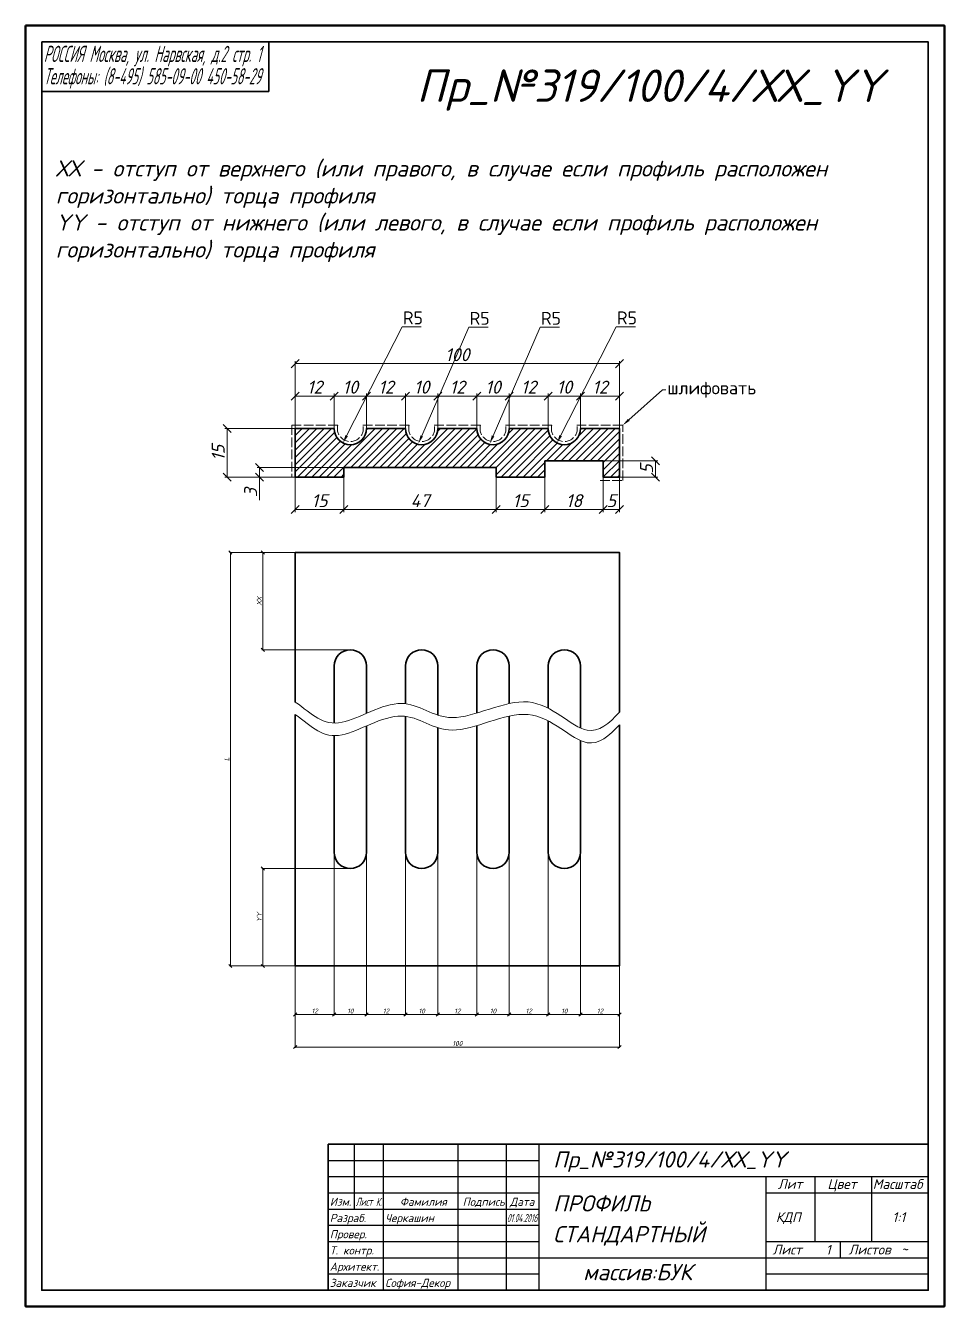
# Model space of a CAD drawing. Header units: millimetres. Extents: x 2231 to 2515, y 118 to 513.
import ezdxf
from ezdxf import colors
from ezdxf.entities.mleader import LeaderData, LeaderLine
from ezdxf.enums import TextEntityAlignment as Align
from ezdxf.math import Vec2, Vec3

# ---------------------------------------------------------------- set-up
doc = ezdxf.new("R2010")
doc.units = ezdxf.units.MM
doc.linetypes.add('ACAD_ISO02W100', pattern=[15, 12, -3])
doc.layers.get('0').update_dxf_attribs({"lineweight": 13})
for name, color, linetype, lineweight in [('Пр_№319', 1, 'Continuous', 35), ('служебный слой ЛИНИИ ПУНКТИРНЫЕ', 7, 'ACAD_ISO02W100', 13), ('служебный слой НАДПИСИ', 7, 'Continuous', 13), ('служебный слой ПОЗИЦИИ', 7, 'Continuous', 13), ('служебный слой РАЗМЕРЫ', 7, 'Continuous', 9), ('служебный слой ШТАМП', 7, 'Continuous', 30), ('служебный слой ШТРИХОВКА', 7, 'Continuous', 5)]:
    doc.layers.add(name, color=color, linetype=linetype, lineweight=lineweight)
doc.styles.add('ЕСКД', font='isocpeur.ttf', dxfattribs={"oblique": 15})
doc.styles.add('ЕСКД профили размеры', font='isocpeur.ttf')
doc.styles.add('ЕСКД штамп_текст', font='isocpeur.ttf')
doc.dimstyles.new('ЕСКД', dxfattribs={"dimtxt": 3.5, "dimasz": 2.5, "dimexe": 0.25, "dimexo": 0, "dimgap": 0.35, "dimtad": 1, "dimdec": 1, "dimzin": 9, "dimtxsty": 'ЕСКД', "dimblk": 'OBLIQUE', "dimcen": 0, "dimclrd": 256, "dimclre": 256, "dimclrt": 256, "dimadec": 1, "dimazin": 0, "dimtfac": 1, "dimtdec": 1, "dimtmove": 0, "dimatfit": 3, "dimldrblk": 'DOTSMALL', "dimfxl": 1, "dimlwd": -1, "dimlwe": -1, "dimarcsym": 0})
doc.dimstyles.new('ЕСКД профили$4', dxfattribs={"dimtxt": 1.5, "dimasz": 1, "dimexe": 0.3, "dimexo": 0, "dimgap": 0.35, "dimtad": 1, "dimtoh": 1, "dimdec": 1, "dimzin": 9, "dimtxsty": 'ЕСКД профили размеры', "dimblk": 'OBLIQUE', "dimcen": 0, "dimse1": 1, "dimclrd": 256, "dimclre": 256, "dimclrt": 256, "dimadec": 1, "dimazin": 0, "dimtfac": 1, "dimtdec": 1, "dimtofl": 0, "dimtmove": 0, "dimatfit": 3, "dimldrblk": 'DOTSMALL', "dimfxl": 1, "dimlwd": -1, "dimlwe": -1, "dimarcsym": 2})

# ---------------------------------------------------------------- blocks, each defined once
blk = doc.blocks.new('_OBLIQUE')
at = {"color": 0, "linetype": 'ByBlock'}
blk.add_line((-0.5, -0.5), (0.5, 0.5), dxfattribs=at)
blk = doc.blocks.new('*D876')
at = {"layer": 'Defpoints', "color": 0, "transparency": 16777216}
for p in [(2329.54, 376.39), (2303.54, 373.39), (2314.54, 373.39)]:
    blk.add_point(p, dxfattribs=at)
at = {"layer": 'служебный слой РАЗМЕРЫ', "transparency": 16777216}
for p, q in [((2329.54, 376.39), (2302.79, 376.39)), ((2303.54, 376.39), (2303.54, 373.39)), ((2314.54, 373.39), (2302.79, 373.39)), ((2303.54, 373.39), (2303.54, 366.32))]:
    blk.add_line(p, q, dxfattribs=at)
at = {"layer": 'служебный слой РАЗМЕРЫ', "transparency": 16777216, "xscale": 2.5, "yscale": 2.5, "zscale": 2.5}
for p, rotation in [((2303.54, 376.39), 90), ((2303.54, 373.39), 270)]:
    blk.add_blockref('_OBLIQUE', p, dxfattribs=dict(at, rotation=rotation))
at = {"layer": 'служебный слой РАЗМЕРЫ', "transparency": 16777216, "insert": (2300.79, 368.61), "char_height": 4, "attachment_point": 5, "rotation": 90, "style": 'ЕСКД'}
blk.add_mtext('3', dxfattribs=at)
blk = doc.blocks.new('_DotSmall')
at = {"color": 0, "linetype": 'ByBlock', "lineweight": -3, "const_width": 0.5}
blk.add_lwpolyline([(-0.0625, 0, 1), (0.0625, 0, 1)], format="xyb", close=True, dxfattribs=at)
blk = doc.blocks.new('*D875')
at = {"layer": 'Defpoints', "color": 0, "transparency": 16777216}
for p in [(2293.54, 388.39), (2314.54, 388.39), (2314.54, 373.39)]:
    blk.add_point(p, dxfattribs=at)
at = {"layer": 'служебный слой РАЗМЕРЫ', "transparency": 16777216}
for p, q in [((2314.54, 388.39), (2292.79, 388.39)), ((2293.54, 373.39), (2293.54, 388.39)), ((2314.54, 373.39), (2292.79, 373.39))]:
    blk.add_line(p, q, dxfattribs=at)
at = {"layer": 'служебный слой РАЗМЕРЫ', "transparency": 16777216, "xscale": 2.5, "yscale": 2.5, "zscale": 2.5}
for p, rotation in [((2293.54, 388.39), 90), ((2293.54, 373.39), 270)]:
    blk.add_blockref('_OBLIQUE', p, dxfattribs=dict(at, rotation=rotation))
at = {"layer": 'служебный слой РАЗМЕРЫ', "transparency": 16777216, "insert": (2290.79, 380.89), "char_height": 4, "attachment_point": 5, "rotation": 90, "style": 'ЕСКД'}
blk.add_mtext('15', dxfattribs=at)
blk = doc.blocks.new('*D874')
at = {"layer": 'Defpoints', "color": 0, "transparency": 16777216}
for p in [(2409.54, 378.39), (2414.54, 373.39), (2425.65, 373.39)]:
    blk.add_point(p, dxfattribs=at)
at = {"layer": 'служебный слой РАЗМЕРЫ', "transparency": 16777216}
for p, q in [((2409.54, 378.39), (2426.4, 378.39)), ((2425.65, 378.39), (2425.65, 373.39)), ((2414.54, 373.39), (2426.4, 373.39))]:
    blk.add_line(p, q, dxfattribs=at)
at = {"layer": 'служебный слой РАЗМЕРЫ', "transparency": 16777216, "xscale": 2.5, "yscale": 2.5, "zscale": 2.5}
for p, rotation in [((2425.65, 378.39), 90), ((2425.65, 373.39), 270)]:
    blk.add_blockref('_OBLIQUE', p, dxfattribs=dict(at, rotation=rotation))
at = {"layer": 'служебный слой РАЗМЕРЫ', "transparency": 16777216, "insert": (2422.9, 375.89), "char_height": 4, "attachment_point": 5, "rotation": 90, "style": 'ЕСКД'}
blk.add_mtext('5', dxfattribs=at)
blk = doc.blocks.new('*D873')
at = {"layer": 'Defpoints', "color": 0, "transparency": 16777216}
for p in [(2376.54, 373.39), (2391.54, 373.39), (2391.54, 363.39)]:
    blk.add_point(p, dxfattribs=at)
at = {"layer": 'служебный слой РАЗМЕРЫ', "transparency": 16777216}
for p, q in [((2376.54, 373.39), (2376.54, 362.64)), ((2391.54, 373.39), (2391.54, 362.64)), ((2376.54, 363.39), (2391.54, 363.39))]:
    blk.add_line(p, q, dxfattribs=at)
at = {"layer": 'служебный слой РАЗМЕРЫ', "transparency": 16777216, "xscale": 2.5, "yscale": 2.5, "zscale": 2.5, "rotation": 180}
blk.add_blockref('_OBLIQUE', (2376.54, 363.39), dxfattribs=at)
at = {"layer": 'служебный слой РАЗМЕРЫ', "transparency": 16777216, "xscale": 2.5, "yscale": 2.5, "zscale": 2.5}
blk.add_blockref('_OBLIQUE', (2391.54, 363.39), dxfattribs=at)
at = {"layer": 'служебный слой РАЗМЕРЫ', "transparency": 16777216, "insert": (2384.04, 366.14), "char_height": 4, "attachment_point": 5, "style": 'ЕСКД'}
blk.add_mtext('15', dxfattribs=at)
blk = doc.blocks.new('*D872')
at = {"layer": 'Defpoints', "color": 0, "transparency": 16777216}
for p in [(2314.54, 373.39), (2329.54, 373.39), (2314.54, 363.39)]:
    blk.add_point(p, dxfattribs=at)
at = {"layer": 'служебный слой РАЗМЕРЫ', "transparency": 16777216}
for p, q in [((2314.54, 373.39), (2314.54, 362.64)), ((2329.54, 373.39), (2329.54, 362.64)), ((2329.54, 363.39), (2314.54, 363.39))]:
    blk.add_line(p, q, dxfattribs=at)
at = {"layer": 'служебный слой РАЗМЕРЫ', "transparency": 16777216, "xscale": 2.5, "yscale": 2.5, "zscale": 2.5, "rotation": 180}
blk.add_blockref('_OBLIQUE', (2314.54, 363.39), dxfattribs=at)
at = {"layer": 'служебный слой РАЗМЕРЫ', "transparency": 16777216, "xscale": 2.5, "yscale": 2.5, "zscale": 2.5}
blk.add_blockref('_OBLIQUE', (2329.54, 363.39), dxfattribs=at)
at = {"layer": 'служебный слой РАЗМЕРЫ', "transparency": 16777216, "insert": (2322.04, 366.14), "char_height": 4, "attachment_point": 5, "style": 'ЕСКД'}
blk.add_mtext('15', dxfattribs=at)
blk = doc.blocks.new('*D871')
at = {"layer": 'Defpoints', "color": 0, "transparency": 16777216}
for p in [(2409.54, 373.39), (2414.54, 373.39), (2409.54, 363.39)]:
    blk.add_point(p, dxfattribs=at)
at = {"layer": 'служебный слой РАЗМЕРЫ', "transparency": 16777216}
for p, q in [((2409.54, 373.39), (2409.54, 362.64)), ((2414.54, 373.39), (2414.54, 362.64)), ((2414.54, 363.39), (2409.54, 363.39))]:
    blk.add_line(p, q, dxfattribs=at)
at = {"layer": 'служебный слой РАЗМЕРЫ', "transparency": 16777216, "xscale": 2.5, "yscale": 2.5, "zscale": 2.5, "rotation": 180}
blk.add_blockref('_OBLIQUE', (2409.54, 363.39), dxfattribs=at)
at = {"layer": 'служебный слой РАЗМЕРЫ', "transparency": 16777216, "xscale": 2.5, "yscale": 2.5, "zscale": 2.5}
blk.add_blockref('_OBLIQUE', (2414.54, 363.39), dxfattribs=at)
at = {"layer": 'служебный слой РАЗМЕРЫ', "transparency": 16777216, "insert": (2412.04, 366.14), "char_height": 4, "attachment_point": 5, "style": 'ЕСКД'}
blk.add_mtext('5', dxfattribs=at)
blk = doc.blocks.new('*D870')
at = {"layer": 'Defpoints', "color": 0, "transparency": 16777216}
for p in [(2329.54, 373.39), (2376.54, 373.39), (2376.54, 363.39)]:
    blk.add_point(p, dxfattribs=at)
at = {"layer": 'служебный слой РАЗМЕРЫ', "transparency": 16777216}
for p, q in [((2329.54, 373.39), (2329.54, 362.64)), ((2376.54, 373.39), (2376.54, 362.64)), ((2329.54, 363.39), (2376.54, 363.39))]:
    blk.add_line(p, q, dxfattribs=at)
at = {"layer": 'служебный слой РАЗМЕРЫ', "transparency": 16777216, "xscale": 2.5, "yscale": 2.5, "zscale": 2.5, "rotation": 180}
blk.add_blockref('_OBLIQUE', (2329.54, 363.39), dxfattribs=at)
at = {"layer": 'служебный слой РАЗМЕРЫ', "transparency": 16777216, "xscale": 2.5, "yscale": 2.5, "zscale": 2.5}
blk.add_blockref('_OBLIQUE', (2376.54, 363.39), dxfattribs=at)
at = {"layer": 'служебный слой РАЗМЕРЫ', "transparency": 16777216, "insert": (2353.04, 366.14), "char_height": 4, "attachment_point": 5, "style": 'ЕСКД'}
blk.add_mtext('47', dxfattribs=at)
blk = doc.blocks.new('*D869')
at = {"layer": 'Defpoints', "color": 0, "transparency": 16777216}
for p in [(2391.54, 373.39), (2409.54, 373.39), (2409.54, 363.39)]:
    blk.add_point(p, dxfattribs=at)
at = {"layer": 'служебный слой РАЗМЕРЫ', "transparency": 16777216}
for p, q in [((2391.54, 373.39), (2391.54, 362.64)), ((2409.54, 373.39), (2409.54, 362.64)), ((2391.54, 363.39), (2409.54, 363.39))]:
    blk.add_line(p, q, dxfattribs=at)
at = {"layer": 'служебный слой РАЗМЕРЫ', "transparency": 16777216, "xscale": 2.5, "yscale": 2.5, "zscale": 2.5, "rotation": 180}
blk.add_blockref('_OBLIQUE', (2391.54, 363.39), dxfattribs=at)
at = {"layer": 'служебный слой РАЗМЕРЫ', "transparency": 16777216, "xscale": 2.5, "yscale": 2.5, "zscale": 2.5}
blk.add_blockref('_OBLIQUE', (2409.54, 363.39), dxfattribs=at)
at = {"layer": 'служебный слой РАЗМЕРЫ', "transparency": 16777216, "insert": (2400.54, 366.14), "char_height": 4, "attachment_point": 5, "style": 'ЕСКД'}
blk.add_mtext('18', dxfattribs=at)
blk = doc.blocks.new('*D878')
at = {"layer": 'Defpoints', "color": 0, "transparency": 16777216}
for p in [(2392.54, 398.39), (2392.54, 388.39), (2402.54, 388.39)]:
    blk.add_point(p, dxfattribs=at)
at = {"layer": 'служебный слой РАЗМЕРЫ', "transparency": 16777216}
for p, q in [((2392.54, 388.39), (2392.54, 399.14)), ((2402.54, 388.39), (2402.54, 399.14)), ((2402.54, 398.39), (2392.54, 398.39))]:
    blk.add_line(p, q, dxfattribs=at)
at = {"layer": 'служебный слой РАЗМЕРЫ', "transparency": 16777216, "xscale": 2.5, "yscale": 2.5, "zscale": 2.5, "rotation": 180}
blk.add_blockref('_OBLIQUE', (2392.54, 398.39), dxfattribs=at)
at = {"layer": 'служебный слой РАЗМЕРЫ', "transparency": 16777216, "xscale": 2.5, "yscale": 2.5, "zscale": 2.5}
blk.add_blockref('_OBLIQUE', (2402.54, 398.39), dxfattribs=at)
at = {"layer": 'служебный слой РАЗМЕРЫ', "transparency": 16777216, "insert": (2397.54, 401.14), "char_height": 4, "attachment_point": 5, "style": 'ЕСКД'}
blk.add_mtext('10', dxfattribs=at)
blk = doc.blocks.new('*D877')
at = {"layer": 'Defpoints', "color": 0, "transparency": 16777216}
for p in [(2392.54, 398.39), (2380.54, 388.39), (2392.54, 388.39)]:
    blk.add_point(p, dxfattribs=at)
at = {"layer": 'служебный слой РАЗМЕРЫ', "transparency": 16777216}
for p, q in [((2380.54, 388.39), (2380.54, 399.14)), ((2392.54, 388.39), (2392.54, 399.14)), ((2380.54, 398.39), (2392.54, 398.39))]:
    blk.add_line(p, q, dxfattribs=at)
at = {"layer": 'служебный слой РАЗМЕРЫ', "transparency": 16777216, "xscale": 2.5, "yscale": 2.5, "zscale": 2.5, "rotation": 180}
blk.add_blockref('_OBLIQUE', (2380.54, 398.39), dxfattribs=at)
at = {"layer": 'служебный слой РАЗМЕРЫ', "transparency": 16777216, "xscale": 2.5, "yscale": 2.5, "zscale": 2.5}
blk.add_blockref('_OBLIQUE', (2392.54, 398.39), dxfattribs=at)
at = {"layer": 'служебный слой РАЗМЕРЫ', "transparency": 16777216, "insert": (2386.54, 401.14), "char_height": 4, "attachment_point": 5, "style": 'ЕСКД'}
blk.add_mtext('12', dxfattribs=at)
blk = doc.blocks.new('*D868')
at = {"layer": 'Defpoints', "color": 0, "transparency": 16777216}
for p in [(2399.8, 392.85), (2397.54, 388.39)]:
    blk.add_point(p, dxfattribs=at)
at = {"layer": 'служебный слой РАЗМЕРЫ', "transparency": 16777216}
for p, q in [((2413.48, 419.75), (2396.4, 386.16)), ((2419.43, 419.75), (2413.48, 419.75))]:
    blk.add_line(p, q, dxfattribs=at)
blk.add_solid([(2396.03, 386.35), (2396.78, 385.98), (2395.27, 383.94)], dxfattribs=at)
at = {"layer": 'служебный слой РАЗМЕРЫ', "transparency": 16777216, "insert": (2416.83, 422.5), "char_height": 4, "attachment_point": 5, "style": 'ЕСКД профили размеры'}
blk.add_mtext('R5', dxfattribs=at)
blk = doc.blocks.new('*D867')
at = {"layer": 'Defpoints', "color": 0, "transparency": 16777216}
for p in [(2333.8, 392.85), (2331.54, 388.39)]:
    blk.add_point(p, dxfattribs=at)
at = {"layer": 'служебный слой РАЗМЕРЫ', "transparency": 16777216}
for p, q in [((2347.48, 419.75), (2330.4, 386.16)), ((2353.43, 419.75), (2347.48, 419.75))]:
    blk.add_line(p, q, dxfattribs=at)
blk.add_solid([(2330.03, 386.35), (2330.78, 385.98), (2329.27, 383.94)], dxfattribs=at)
at = {"layer": 'служебный слой РАЗМЕРЫ', "transparency": 16777216, "insert": (2350.83, 422.5), "char_height": 4, "attachment_point": 5, "style": 'ЕСКД профили размеры'}
blk.add_mtext('R5', dxfattribs=at)
blk = doc.blocks.new('*D866')
at = {"layer": 'Defpoints', "color": 0, "transparency": 16777216}
for p in [(2378.52, 392.98), (2376.54, 388.39)]:
    blk.add_point(p, dxfattribs=at)
at = {"layer": 'служебный слой РАЗМЕРЫ', "transparency": 16777216}
for p, q in [((2390.05, 419.61), (2375.54, 386.1)), ((2396, 419.61), (2390.05, 419.61))]:
    blk.add_line(p, q, dxfattribs=at)
blk.add_solid([(2375.16, 386.26), (2375.93, 385.93), (2374.55, 383.8)], dxfattribs=at)
at = {"layer": 'служебный слой РАЗМЕРЫ', "transparency": 16777216, "insert": (2393.4, 422.36), "char_height": 4, "attachment_point": 5, "style": 'ЕСКД профили размеры'}
blk.add_mtext('R5', dxfattribs=at)
blk = doc.blocks.new('*D865')
at = {"layer": 'Defpoints', "color": 0, "transparency": 16777216}
for p in [(2356.52, 392.98), (2354.54, 388.39)]:
    blk.add_point(p, dxfattribs=at)
at = {"layer": 'служебный слой РАЗМЕРЫ', "transparency": 16777216}
for p, q in [((2368.05, 419.61), (2353.54, 386.1)), ((2374, 419.61), (2368.05, 419.61))]:
    blk.add_line(p, q, dxfattribs=at)
blk.add_solid([(2353.16, 386.26), (2353.93, 385.93), (2352.55, 383.8)], dxfattribs=at)
at = {"layer": 'служебный слой РАЗМЕРЫ', "transparency": 16777216, "insert": (2371.4, 422.36), "char_height": 4, "attachment_point": 5, "style": 'ЕСКД профили размеры'}
blk.add_mtext('R5', dxfattribs=at)
blk = doc.blocks.new('*D864')
at = {"layer": 'Defpoints', "color": 0, "transparency": 16777216}
for p in [(2336.54, 398.39), (2326.54, 388.39), (2336.54, 388.39)]:
    blk.add_point(p, dxfattribs=at)
at = {"layer": 'служебный слой РАЗМЕРЫ', "transparency": 16777216}
for p, q in [((2326.54, 388.39), (2326.54, 399.14)), ((2336.54, 388.39), (2336.54, 399.14)), ((2326.54, 398.39), (2336.54, 398.39))]:
    blk.add_line(p, q, dxfattribs=at)
at = {"layer": 'служебный слой РАЗМЕРЫ', "transparency": 16777216, "xscale": 2.5, "yscale": 2.5, "zscale": 2.5, "rotation": 180}
blk.add_blockref('_OBLIQUE', (2326.54, 398.39), dxfattribs=at)
at = {"layer": 'служебный слой РАЗМЕРЫ', "transparency": 16777216, "xscale": 2.5, "yscale": 2.5, "zscale": 2.5}
blk.add_blockref('_OBLIQUE', (2336.54, 398.39), dxfattribs=at)
at = {"layer": 'служебный слой РАЗМЕРЫ', "transparency": 16777216, "insert": (2331.54, 401.14), "char_height": 4, "attachment_point": 5, "style": 'ЕСКД'}
blk.add_mtext('10', dxfattribs=at)
blk = doc.blocks.new('*D863')
at = {"layer": 'Defpoints', "color": 0, "transparency": 16777216}
for p in [(2358.54, 398.39), (2348.54, 388.39), (2358.54, 388.39)]:
    blk.add_point(p, dxfattribs=at)
at = {"layer": 'служебный слой РАЗМЕРЫ', "transparency": 16777216}
for p, q in [((2348.54, 388.39), (2348.54, 399.14)), ((2358.54, 388.39), (2358.54, 399.14)), ((2348.54, 398.39), (2358.54, 398.39))]:
    blk.add_line(p, q, dxfattribs=at)
at = {"layer": 'служебный слой РАЗМЕРЫ', "transparency": 16777216, "xscale": 2.5, "yscale": 2.5, "zscale": 2.5, "rotation": 180}
blk.add_blockref('_OBLIQUE', (2348.54, 398.39), dxfattribs=at)
at = {"layer": 'служебный слой РАЗМЕРЫ', "transparency": 16777216, "xscale": 2.5, "yscale": 2.5, "zscale": 2.5}
blk.add_blockref('_OBLIQUE', (2358.54, 398.39), dxfattribs=at)
at = {"layer": 'служебный слой РАЗМЕРЫ', "transparency": 16777216, "insert": (2353.54, 401.14), "char_height": 4, "attachment_point": 5, "style": 'ЕСКД'}
blk.add_mtext('10', dxfattribs=at)
blk = doc.blocks.new('*D862')
at = {"layer": 'Defpoints', "color": 0, "transparency": 16777216}
for p in [(2314.54, 398.39), (2314.54, 388.39), (2326.54, 388.39)]:
    blk.add_point(p, dxfattribs=at)
at = {"layer": 'служебный слой РАЗМЕРЫ', "transparency": 16777216}
for p, q in [((2314.54, 388.39), (2314.54, 399.14)), ((2326.54, 388.39), (2326.54, 399.14)), ((2326.54, 398.39), (2314.54, 398.39))]:
    blk.add_line(p, q, dxfattribs=at)
at = {"layer": 'служебный слой РАЗМЕРЫ', "transparency": 16777216, "xscale": 2.5, "yscale": 2.5, "zscale": 2.5, "rotation": 180}
blk.add_blockref('_OBLIQUE', (2314.54, 398.39), dxfattribs=at)
at = {"layer": 'служебный слой РАЗМЕРЫ', "transparency": 16777216, "xscale": 2.5, "yscale": 2.5, "zscale": 2.5}
blk.add_blockref('_OBLIQUE', (2326.54, 398.39), dxfattribs=at)
at = {"layer": 'служебный слой РАЗМЕРЫ', "transparency": 16777216, "insert": (2320.54, 401.14), "char_height": 4, "attachment_point": 5, "style": 'ЕСКД'}
blk.add_mtext('12', dxfattribs=at)
blk = doc.blocks.new('*D861')
at = {"layer": 'Defpoints', "color": 0, "transparency": 16777216}
for p in [(2336.54, 398.39), (2336.54, 388.39), (2348.54, 388.39)]:
    blk.add_point(p, dxfattribs=at)
at = {"layer": 'служебный слой РАЗМЕРЫ', "transparency": 16777216}
for p, q in [((2336.54, 388.39), (2336.54, 399.14)), ((2348.54, 388.39), (2348.54, 399.14)), ((2348.54, 398.39), (2336.54, 398.39))]:
    blk.add_line(p, q, dxfattribs=at)
at = {"layer": 'служебный слой РАЗМЕРЫ', "transparency": 16777216, "xscale": 2.5, "yscale": 2.5, "zscale": 2.5, "rotation": 180}
blk.add_blockref('_OBLIQUE', (2336.54, 398.39), dxfattribs=at)
at = {"layer": 'служебный слой РАЗМЕРЫ', "transparency": 16777216, "xscale": 2.5, "yscale": 2.5, "zscale": 2.5}
blk.add_blockref('_OBLIQUE', (2348.54, 398.39), dxfattribs=at)
at = {"layer": 'служебный слой РАЗМЕРЫ', "transparency": 16777216, "insert": (2342.54, 401.14), "char_height": 4, "attachment_point": 5, "style": 'ЕСКД'}
blk.add_mtext('12', dxfattribs=at)
blk = doc.blocks.new('*D860')
at = {"layer": 'Defpoints', "color": 0, "transparency": 16777216}
for p in [(2358.54, 398.39), (2358.54, 388.39), (2370.54, 388.39)]:
    blk.add_point(p, dxfattribs=at)
at = {"layer": 'служебный слой РАЗМЕРЫ', "transparency": 16777216}
for p, q in [((2358.54, 388.39), (2358.54, 399.14)), ((2370.54, 388.39), (2370.54, 399.14)), ((2370.54, 398.39), (2358.54, 398.39))]:
    blk.add_line(p, q, dxfattribs=at)
at = {"layer": 'служебный слой РАЗМЕРЫ', "transparency": 16777216, "xscale": 2.5, "yscale": 2.5, "zscale": 2.5, "rotation": 180}
blk.add_blockref('_OBLIQUE', (2358.54, 398.39), dxfattribs=at)
at = {"layer": 'служебный слой РАЗМЕРЫ', "transparency": 16777216, "xscale": 2.5, "yscale": 2.5, "zscale": 2.5}
blk.add_blockref('_OBLIQUE', (2370.54, 398.39), dxfattribs=at)
at = {"layer": 'служебный слой РАЗМЕРЫ', "transparency": 16777216, "insert": (2364.54, 401.14), "char_height": 4, "attachment_point": 5, "style": 'ЕСКД'}
blk.add_mtext('12', dxfattribs=at)
blk = doc.blocks.new('*D859')
at = {"layer": 'Defpoints', "color": 0, "transparency": 16777216}
for p in [(2370.54, 398.39), (2370.54, 388.39), (2380.54, 388.39)]:
    blk.add_point(p, dxfattribs=at)
at = {"layer": 'служебный слой РАЗМЕРЫ', "transparency": 16777216}
for p, q in [((2370.54, 388.39), (2370.54, 399.14)), ((2380.54, 388.39), (2380.54, 399.14)), ((2380.54, 398.39), (2370.54, 398.39))]:
    blk.add_line(p, q, dxfattribs=at)
at = {"layer": 'служебный слой РАЗМЕРЫ', "transparency": 16777216, "xscale": 2.5, "yscale": 2.5, "zscale": 2.5, "rotation": 180}
blk.add_blockref('_OBLIQUE', (2370.54, 398.39), dxfattribs=at)
at = {"layer": 'служебный слой РАЗМЕРЫ', "transparency": 16777216, "xscale": 2.5, "yscale": 2.5, "zscale": 2.5}
blk.add_blockref('_OBLIQUE', (2380.54, 398.39), dxfattribs=at)
at = {"layer": 'служебный слой РАЗМЕРЫ', "transparency": 16777216, "insert": (2375.54, 401.14), "char_height": 4, "attachment_point": 5, "style": 'ЕСКД'}
blk.add_mtext('10', dxfattribs=at)
blk = doc.blocks.new('*D858')
at = {"layer": 'Defpoints', "color": 0, "transparency": 16777216}
for p in [(2414.54, 398.39), (2402.54, 388.39), (2414.54, 388.39)]:
    blk.add_point(p, dxfattribs=at)
at = {"layer": 'служебный слой РАЗМЕРЫ', "transparency": 16777216}
for p, q in [((2402.54, 388.39), (2402.54, 399.14)), ((2414.54, 388.39), (2414.54, 399.14)), ((2402.54, 398.39), (2414.54, 398.39))]:
    blk.add_line(p, q, dxfattribs=at)
at = {"layer": 'служебный слой РАЗМЕРЫ', "transparency": 16777216, "xscale": 2.5, "yscale": 2.5, "zscale": 2.5, "rotation": 180}
blk.add_blockref('_OBLIQUE', (2402.54, 398.39), dxfattribs=at)
at = {"layer": 'служебный слой РАЗМЕРЫ', "transparency": 16777216, "xscale": 2.5, "yscale": 2.5, "zscale": 2.5}
blk.add_blockref('_OBLIQUE', (2414.54, 398.39), dxfattribs=at)
at = {"layer": 'служебный слой РАЗМЕРЫ', "transparency": 16777216, "insert": (2408.54, 401.14), "char_height": 4, "attachment_point": 5, "style": 'ЕСКД'}
blk.add_mtext('12', dxfattribs=at)
blk = doc.blocks.new('*D857')
at = {"layer": 'Defpoints', "color": 0, "transparency": 16777216}
for p in [(2414.54, 408.39), (2314.54, 388.39), (2414.54, 388.39)]:
    blk.add_point(p, dxfattribs=at)
at = {"layer": 'служебный слой РАЗМЕРЫ', "transparency": 16777216}
for p, q in [((2314.54, 388.39), (2314.54, 409.14)), ((2314.54, 408.39), (2414.54, 408.39)), ((2414.54, 388.39), (2414.54, 409.14))]:
    blk.add_line(p, q, dxfattribs=at)
at = {"layer": 'служебный слой РАЗМЕРЫ', "transparency": 16777216, "xscale": 2.5, "yscale": 2.5, "zscale": 2.5, "rotation": 180}
blk.add_blockref('_OBLIQUE', (2314.54, 408.39), dxfattribs=at)
at = {"layer": 'служебный слой РАЗМЕРЫ', "transparency": 16777216, "xscale": 2.5, "yscale": 2.5, "zscale": 2.5}
blk.add_blockref('_OBLIQUE', (2414.54, 408.39), dxfattribs=at)
at = {"layer": 'служебный слой РАЗМЕРЫ', "transparency": 16777216, "insert": (2364.54, 411.14), "char_height": 4, "attachment_point": 5, "style": 'ЕСКД'}
blk.add_mtext('100', dxfattribs=at)
blk = doc.blocks.new('*D849')
at = {"layer": 'Defpoints', "color": 0, "transparency": 16777216}
for p in [(2314.54, 350.16), (2294.54, 222.66), (2314.54, 222.66)]:
    blk.add_point(p, dxfattribs=at)
at = {"layer": 'служебный слой РАЗМЕРЫ', "transparency": 16777216}
for p, q in [((2314.54, 350.16), (2294.29, 350.16)), ((2294.54, 350.16), (2294.54, 222.66)), ((2314.54, 222.66), (2294.29, 222.66))]:
    blk.add_line(p, q, dxfattribs=at)
for p, rotation in [((2294.54, 350.16), 90), ((2294.54, 222.66), 270)]:
    blk.add_blockref('_OBLIQUE', p, dxfattribs=dict(at, rotation=rotation))
at = {"layer": 'служебный слой РАЗМЕРЫ', "transparency": 16777216, "insert": (2293.44, 286.41), "char_height": 1.5, "attachment_point": 5, "rotation": 90, "style": 'ЕСКД'}
blk.add_mtext('L', dxfattribs=at)
blk = doc.blocks.new('*D844')
at = {"layer": 'Defpoints', "color": 0, "transparency": 16777216}
for p in [(2326.54, 257.71), (2314.54, 222.66), (2326.54, 207.66)]:
    blk.add_point(p, dxfattribs=at)
at = {"layer": 'служебный слой РАЗМЕРЫ', "transparency": 16777216}
for p, q in [((2326.54, 257.71), (2326.54, 207.41)), ((2314.54, 222.66), (2314.54, 207.41)), ((2314.54, 207.66), (2326.54, 207.66))]:
    blk.add_line(p, q, dxfattribs=at)
at = {"layer": 'служебный слой РАЗМЕРЫ', "transparency": 16777216, "rotation": 180}
blk.add_blockref('_OBLIQUE', (2314.54, 207.66), dxfattribs=at)
at = {"layer": 'служебный слой РАЗМЕРЫ', "transparency": 16777216}
blk.add_blockref('_OBLIQUE', (2326.54, 207.66), dxfattribs=at)
at = {"layer": 'служебный слой РАЗМЕРЫ', "transparency": 16777216, "insert": (2320.54, 208.76), "char_height": 1.5, "attachment_point": 5, "style": 'ЕСКД'}
blk.add_mtext('12', dxfattribs=at)

msp = doc.modelspace()

# ---------------------------------------------------------------- hatches: boundary and pattern name
at = {"layer": 'служебный слой ШТРИХОВКА'}
h = msp.add_hatch(dxfattribs=at)
h.set_pattern_fill('ANSI31', color=256, scale=0.5, style=0)
h.set_pattern_definition([(45, (-2931.62, 490.0376), (-1.122532, 1.122532), [])])
h.paths.add_polyline_path([(2380.54, 388.39, -1), (2370.54, 388.39), (2358.54, 388.39, -1), (2348.54, 388.39), (2336.54, 388.39, -1), (2326.54, 388.39), (2314.54, 388.39), (2314.54, 373.39), (2329.54, 373.39), (2329.54, 376.39), (2376.54, 376.39), (2376.54, 373.39), (2391.54, 373.39), (2391.54, 378.39), (2409.54, 378.39), (2409.54, 373.39), (2414.54, 373.39), (2414.54, 388.39), (2402.54, 388.39, -1), (2392.54, 388.39)])

# ---------------------------------------------------------------- linework, layer by layer
at = {"layer": 'Пр_№319'}
msp.add_lwpolyline([(2376.54, 376.39), (2376.54, 373.39), (2391.54, 373.39), (2391.54, 378.39), (2409.54, 378.39), (2409.54, 373.39), (2409.54, 373.39), (2409.54, 373.39), (2414.54, 373.39), (2414.54, 388.39), (2402.54, 388.39, -1), (2392.54, 388.39), (2380.54, 388.39, -1), (2370.54, 388.39), (2358.54, 388.39, -1), (2348.54, 388.39), (2336.54, 388.39, -1), (2326.54, 388.39), (2314.54, 388.39), (2314.54, 373.39), (2329.54, 373.39), (2329.54, 376.39), (2376.54, 376.39)], format="xyb", close=True, dxfattribs=at)
for points in [[(2314.54, 304.05), (2314.54, 350.16), (2414.54, 350.16), (2414.54, 300.9)], [(2314.54, 300.18), (2314.54, 222.66), (2414.54, 222.66), (2414.54, 297.03)]]:
    msp.add_lwpolyline(points, dxfattribs=at)
for points in [[(2336.54, 300.58), (2336.54, 315.16, 1), (2326.54, 315.16), (2326.54, 297.56)], [(2358.54, 300), (2358.54, 315.16, 1), (2348.54, 315.16), (2348.54, 303.52)], [(2380.54, 303.57), (2380.54, 315.16, 1), (2370.54, 315.16), (2370.54, 300.65)], [(2402.54, 296.03), (2402.54, 315.16, 1), (2392.54, 315.16), (2392.54, 302.12)], [(2336.54, 296.7), (2336.54, 257.71, -1), (2326.54, 257.71), (2326.54, 293.69)], [(2358.54, 296.13), (2358.54, 257.71, -1), (2348.54, 257.71), (2348.54, 299.64)], [(2380.54, 299.7), (2380.54, 257.71, -1), (2370.54, 257.71), (2370.54, 296.77)], [(2402.54, 292.16), (2402.54, 257.71, -1), (2392.54, 257.71), (2392.54, 298.25)]]:
    msp.add_lwpolyline(points, format="xyb", dxfattribs=at)
at = {"layer": 'служебный слой ЛИНИИ ПУНКТИРНЫЕ', "ltscale": 0.25}
msp.add_lwpolyline([(2408.54, 372.39), (2415.54, 372.39), (2415.54, 389.39), (2401.41, 389.39, -1.290994), (2393.66, 389.39), (2379.41, 389.39, -1.290994), (2371.66, 389.39), (2357.41, 389.39, -1.290994), (2349.66, 389.39), (2335.41, 389.39, -1.290994), (2327.66, 389.39), (2313.54, 389.39), (2313.54, 373.39)], format="xyb", dxfattribs=at)
at = {"layer": 'служебный слой ШТАМП', "lineweight": 35}
for p, q in [((2306.39, 492.27), (2306.39, 507.62)), ((2236.39, 492.27), (2306.39, 492.27)), ((2324.74, 167.69), (2509.74, 167.69)), ((2324.74, 122.69), (2324.74, 167.69))]:
    msp.add_line(p, q, dxfattribs=at)
at = {"layer": 'служебный слой ШТАМП', "lineweight": -3}
for p, q in [((2332.74, 167.69), (2332.74, 147.69)), ((2341.74, 122.69), (2341.74, 167.69)), ((2364.74, 122.69), (2364.74, 167.69)), ((2379.74, 122.69), (2379.74, 167.69)), ((2389.74, 122.69), (2389.74, 167.69)), ((2324.74, 162.69), (2389.74, 162.69)), ((2324.74, 157.69), (2509.74, 157.69)), ((2459.74, 122.69), (2459.74, 157.69)), ((2474.74, 157.69), (2474.74, 137.69)), ((2492.24, 157.69), (2492.24, 137.69)), ((2324.74, 152.69), (2389.74, 152.69)), ((2459.74, 152.69), (2509.74, 152.69)), ((2324.74, 147.69), (2389.74, 147.69)), ((2324.74, 142.69), (2389.74, 142.69)), ((2324.74, 137.69), (2389.74, 137.69)), ((2459.74, 137.69), (2509.74, 137.69)), ((2482.74, 132.69), (2482.74, 137.69)), ((2324.74, 132.69), (2509.74, 132.69)), ((2324.74, 127.69), (2389.74, 127.69)), ((2459.74, 127.69), (2509.74, 127.69))]:
    msp.add_line(p, q, dxfattribs=at)
at = {"layer": 'служебный слой ШТАМП', "color": 6, "lineweight": 50}
msp.add_lwpolyline([(2231.39, 512.62), (2231.39, 117.69), (2514.74, 117.69), (2514.74, 512.62)], close=True, dxfattribs=at)
at = {"layer": 'служебный слой ШТАМП', "lineweight": 35}
msp.add_lwpolyline([(2236.39, 507.62), (2236.39, 122.69), (2509.74, 122.69), (2509.74, 507.62)], close=True, dxfattribs=at)
at = {"layer": 'служебный слой ШТРИХОВКА'}
for points in [[(2314.54, 304.05), (2319.8, 300.32), (2325.85, 293.32), (2348.04, 308.14), (2361.9, 294.42), (2388.32, 310.36), (2403.8, 291.04), (2411.35, 297.44), (2414.54, 300.9)], [(2314.54, 300.18), (2319.8, 296.44), (2325.85, 289.44), (2348.04, 304.26), (2361.9, 290.54), (2388.32, 306.48), (2403.8, 287.16), (2411.35, 293.57), (2414.54, 297.03)]]:
    msp.add_open_spline(points, degree=3, knots=[0, 0, 0, 0, 16.914398, 31.673167, 45.232529, 60.868694, 76.888333, 88.564807, 88.564807, 88.564807, 88.564807], dxfattribs=at)

# ---------------------------------------------------------------- texts
at = {"layer": 'служебный слой НАДПИСИ', "style": 'ЕСКД', "oblique": 15}
msp.add_text('Пр_№319/100/4/ХХ_YY', height=10, dxfattribs=at).set_placement((2351.98, 489.1))
at = {"layer": 'служебный слой НАДПИСИ', "insert": (2240.68, 471.09), "char_height": 5, "attachment_point": 1, "style": 'ЕСКД'}
msp.add_mtext_dynamic_manual_height_columns('ХХ - отступ от верхнего (или правого, в случае если профиль расположен горизонтально) торца профиля\\PYY - отступ от нижнего (или левого, в случае если профиль расположен горизонтально) торца профиля', width=257.9156, gutter_width=15, heights=[0], dxfattribs=at)
at = {"layer": 'служебный слой ШТАМП', "lineweight": -3, "style": 'ЕСКД', "oblique": 15}
for s, height, width, p, p2 in [('РОССИЯ Москва, ул. Нарвская, д.2 стр. 1', 5, 0.525515, (2236.99, 501.4), (2303.99, 501.4)), ('Телефоны: (8-495) 585-09-00 450-58-29', 5, 0.531771, (2236.99, 494.51), (2303.99, 494.51)), ('Лист К.', 2.5, 0.68412, (2333.2, 148.69), (2341.24, 148.69)), ('01.04.2016', 2.5, 0.631972, (2379.87, 143.69), (2389.19, 143.69))]:
    msp.add_text(s, height=height, dxfattribs=dict(at, width=width)).set_placement(p, p2, align=Align.FIT)
for s, height, p in [('Пр_№319/100/4/ХХ_YY', 5, (2394.08, 160.49)), ('Лит', 3, (2463.39, 153.92)), ('Цвет', 3, (2478.67, 153.92)), ('Масштаб', 3, (2492.66, 153.92)), ('Изм.', 2.5, (2325.2, 148.69)), ('Фамилия', 2.5, (2346.81, 148.69)), ('Подпись', 2.5, (2366.17, 148.69)), ('Дата', 2.5, (2380.74, 148.69)), ('ПРОФИЛЬ', 5, (2394.08, 146.94)), ('Разраб.', 2.5, (2325.2, 143.69)), ('Черкашин', 2.5, (2342.28, 143.69)), ('КДП', 3, (2462.77, 143.71)), ('1:1', 3, (2498.69, 143.71)), ('СТАНДАРТНЫЙ', 5, (2394.08, 137.44)), ('Провер.', 2.5, (2325.2, 138.69)), ('Т. контр.', 2.5, (2325.2, 133.69)), ('Лист', 3, (2461.74, 133.69)), ('Листов', 3, (2485.18, 133.69)), ('Архитект.', 2.5, (2325.2, 128.69)), ('массив:БУК', 5, (2403.35, 125.75)), ('Заказчик', 2.5, (2325.2, 123.69)), ('София-Декор', 2.5, (2342.28, 123.69))]:
    msp.add_text(s, height=height, dxfattribs=at).set_placement(p)
for s, p in [('1', (2478.93, 136.67)), ('~', (2502.37, 136.67))]:
    msp.add_text(s, height=3, dxfattribs=at).set_placement(p, align=Align.TOP_CENTER)

# ---------------------------------------------------------------- dimensions: what is measured, and where the dimension line sits
at = {"layer": 'служебный слой РАЗМЕРЫ'}
for center, mpoint, picture, middle in [((2331.54, 388.39), (2333.8, 392.85), '*D867', (2350.83, 419.75)), ((2354.54, 388.39), (2356.52, 392.98), '*D865', (2371.4, 419.61)), ((2376.54, 388.39), (2378.52, 392.98), '*D866', (2393.4, 419.61)), ((2397.54, 388.39), (2399.8, 392.85), '*D868', (2416.83, 419.75))]:
    dim = msp.add_radius_dim(center=center, mpoint=mpoint, dimstyle='ЕСКД профили$4', override={"dimtxt": 4, "dimasz": 2.5, "dimgap": 0.75, "dimsah": 1}, dxfattribs=at)
    dim.commit()
    dim.dimension.update_dxf_attribs({"geometry": picture, "text_midpoint": middle, "dimtype": 132})
for base, p1, p2, picture, middle in [((2414.54, 408.39), (2314.54, 388.39), (2414.54, 388.39), '*D857', (2364.54, 411.14)), ((2336.54, 398.39), (2326.54, 388.39), (2336.54, 388.39), '*D864', (2331.54, 401.14)), ((2358.54, 398.39), (2348.54, 388.39), (2358.54, 388.39), '*D863', (2353.54, 401.14)), ((2392.54, 398.39), (2380.54, 388.39), (2392.54, 388.39), '*D877', (2386.54, 401.14)), ((2392.54, 398.39), (2402.54, 388.39), (2392.54, 388.39), '*D878', (2397.54, 401.14)), ((2376.54, 363.39), (2329.54, 373.39), (2376.54, 373.39), '*D870', (2353.04, 366.14)), ((2391.54, 363.39), (2376.54, 373.39), (2391.54, 373.39), '*D873', (2384.04, 366.14)), ((2409.54, 363.39), (2391.54, 373.39), (2409.54, 373.39), '*D869', (2400.54, 366.14))]:
    dim = msp.add_linear_dim(base=base, p1=p1, p2=p2, dimstyle='ЕСКД', override={"dimtxt": 4, "dimasz": 2.5, "dimexe": 0.75, "dimgap": 0.75, "dimblk1": 'OBLIQUE', "dimblk2": 'OBLIQUE', "dimsah": 1}, dxfattribs=at)
    dim.commit()
    dim.dimension.update_dxf_attribs({"geometry": picture, "text_midpoint": middle})
for base, p1, p2, angle, picture, middle in [((2314.54, 398.39), (2326.54, 388.39), (2314.54, 388.39), 180, '*D862', (2320.54, 401.14)), ((2336.54, 398.39), (2348.54, 388.39), (2336.54, 388.39), 180, '*D861', (2342.54, 401.14)), ((2358.54, 398.39), (2370.54, 388.39), (2358.54, 388.39), 180, '*D860', (2364.54, 401.14)), ((2370.54, 398.39), (2380.54, 388.39), (2370.54, 388.39), 180, '*D859', (2375.54, 401.14)), ((2414.54, 398.39), (2402.54, 388.39), (2414.54, 388.39), 180, '*D858', (2408.54, 401.14)), ((2293.54, 388.39), (2314.54, 373.39), (2314.54, 388.39), 90, '*D875', (2290.79, 380.89)), ((2425.65, 373.39), (2409.54, 378.39), (2414.54, 373.39), 90, '*D874', (2422.9, 375.89)), ((2303.54, 373.39), (2329.54, 376.39), (2314.54, 373.39), 90, '*D876', (2300.79, 368.61)), ((2314.54, 363.39), (2329.54, 373.39), (2314.54, 373.39), 180, '*D872', (2322.04, 366.14)), ((2409.54, 363.39), (2414.54, 373.39), (2409.54, 373.39), 180, '*D871', (2412.04, 366.14))]:
    dim = msp.add_linear_dim(base=base, p1=p1, p2=p2, angle=angle, dimstyle='ЕСКД', override={"dimtxt": 4, "dimasz": 2.5, "dimexe": 0.75, "dimgap": 0.75, "dimblk1": 'OBLIQUE', "dimblk2": 'OBLIQUE', "dimsah": 1}, dxfattribs=at)
    dim.commit()
    dim.dimension.update_dxf_attribs({"geometry": picture, "text_midpoint": middle})
dim = msp.add_linear_dim(base=(2294.54, 222.66), p1=(2314.54, 350.16), p2=(2314.54, 222.66), angle=90, text='L', dimstyle='ЕСКД', override={"dimtxt": 1.5, "dimasz": 1}, dxfattribs=at)
dim.commit()
dim.dimension.update_dxf_attribs({"geometry": '*D849', "text_midpoint": (2293.44, 286.41)})
for base, p1, p2, text in [((2304.54, 350.16), (2332.54, 320.16), (2314.54, 350.16), 'ХХ'), ((2304.54, 252.71), (2314.54, 222.66), (2331.54, 252.71), 'YY')]:
    msp.add_linear_dim(base=base, p1=p1, p2=p2, angle=90, text=text, dimstyle='ЕСКД', override={"dimtxt": 1.5, "dimasz": 1}, dxfattribs=at).render()
dim = msp.add_linear_dim(base=(2326.54, 207.66), p1=(2314.54, 222.66), p2=(2326.54, 257.71), dimstyle='ЕСКД', override={"dimtxt": 1.5, "dimasz": 1}, dxfattribs=at)
dim.commit()
dim.dimension.update_dxf_attribs({"geometry": '*D844', "text_midpoint": (2320.54, 207.66), "dimtype": 128})
for base, p1, p2 in [((2336.54, 207.66), (2326.54, 257.71), (2336.54, 257.71)), ((2348.54, 207.66), (2336.54, 257.71), (2348.54, 257.71)), ((2358.54, 207.66), (2348.54, 257.71), (2358.54, 257.71)), ((2370.54, 207.66), (2358.54, 257.71), (2370.54, 257.71)), ((2380.54, 207.66), (2370.54, 257.71), (2380.54, 257.71)), ((2392.54, 207.66), (2380.54, 257.71), (2392.54, 257.71)), ((2402.54, 207.66), (2392.54, 257.71), (2402.54, 257.71)), ((2414.54, 207.66), (2402.54, 257.71), (2414.54, 222.66)), ((2414.54, 197.66), (2314.54, 222.66), (2414.54, 222.66))]:
    msp.add_linear_dim(base=base, p1=p1, p2=p2, dimstyle='ЕСКД', override={"dimtxt": 1.5, "dimasz": 1}, dxfattribs=at).render()

# ---------------------------------------------------------------- leaders
at = {"layer": 'служебный слой ПОЗИЦИИ'}
ml = msp.add_multileader_mtext('Standard', dxfattribs=at)
ml.set_content('\\A1;шлифовать', color=256, style='ЕСКД штамп_текст')
ml.set_leader_properties(color=256, linetype='ByLayer', lineweight=-1)
ml.build(insert=Vec2(0, 0))
ml.multileader.update_dxf_attribs({"dogleg_length": 1, "arrow_head_size": 2.5})
ctx = ml.context
ctx.base_point, ctx.arrow_head_size, ctx.landing_gap_size, ctx.plane_origin = Vec3(2428.8, 400.32), 2.5, 0.5, Vec3(2489.18, 413)
notes = []
notes.append((ctx, [(1, (1, 1, 0), (2427.8, 400.32), (1, 0), 1, [(0, [(2415.54, 389.39)], 0, [])])]))
ctx.mtext.insert, ctx.mtext.flow_direction = Vec3(2429.3, 402.92), 5
for ctx, leaders in notes:
    for number, flags, end, landing, length, lines in leaders:
        leader = LeaderData()
        leader.index, (leader.has_last_leader_line, leader.has_dogleg_vector, leader.attachment_direction) = number, flags
        leader.last_leader_point, leader.dogleg_vector, leader.dogleg_length = Vec3(end), Vec3(landing), length
        for number, points, colour, breaks in lines:
            line = LeaderLine()
            line.index, line.vertices, line.color, line.breaks = number, Vec3.list(points), colors.encode_raw_color(colour), breaks
            leader.lines.append(line)
        ctx.leaders.append(leader)

doc.saveas('drawing.dxf')
